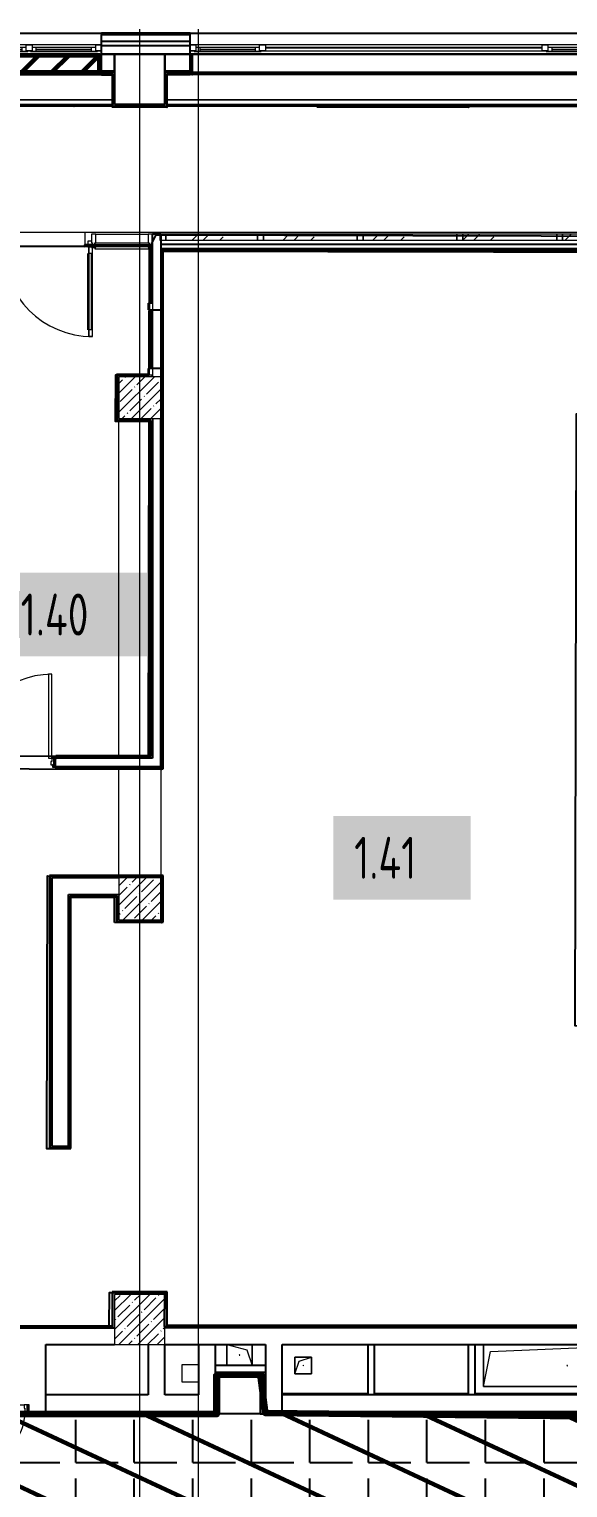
# Model space of a CAD drawing. Header units: millimetres. Extents: x -164500 to 426394, y -23753 to 102118.
# Drawn here: x 59205 to 65632, y 9855 to 27262 of the extents above; entities that cross this region are included whole.
import ezdxf

# ---------------------------------------------------------------- set-up
doc = ezdxf.new("R2010")
doc.units = ezdxf.units.MM
for name, color, linetype, lineweight in [('0) шлифовка', 5, 'Continuous', 60), ('179 подоконники', 5, 'Continuous', 60), ('384 ПК-3', 30, 'Continuous', 120), ('A-DETL-GENF', 7, 'Continuous', 9), ('A-DOOR-2', 7, 'Continuous', 5), ('A-DOOR-FRAM-2', 7, 'Continuous', 5), ('A-FLOR', 7, 'Continuous', 9), ('A-GENM', 7, 'Continuous', 9), ('A-GLAZ', 7, 'Continuous', 9), ('A-GLAZ-1', 7, 'Continuous', 5), ('A-GLAZ-CURT-1', 7, 'Continuous', 5), ('A-GLAZ-CURT-2', 7, 'Continuous', 20), ('A-GLAZ-CWMG', 7, 'Continuous', 9), ('A-GLAZ-CWMG-1', 7, 'Continuous', 20), ('A-WALL', 7, 'Continuous', 5), ('S-COLS-1', 7, 'Continuous', 5), ('Оси', 7, 'Continuous', 9)]:
    doc.layers.add(name, color=color, linetype=linetype, lineweight=lineweight)
doc.layers.add('1.1) плитка  КР1', color=40, linetype='Continuous')
for name, color, linetype, lineweight, true_color in [('A-DOOR-1', 7, 'Continuous', 5, 0xc0c0c0), ('A-DOOR-6', 7, 'Continuous', 5, 0xe2e8ef), ('A-DOOR-FRAM-1', 7, 'Continuous', 5, 0xc0c0c0)]:
    doc.layers.add(name, color=color, linetype=linetype, lineweight=lineweight, true_color=true_color)
doc.styles.add('СПДС', font='ГОСТ тип А.ttf', dxfattribs={"width": 0.9})

# ---------------------------------------------------------------- blocks, each defined once
blk = doc.blocks.new('Системная панель - Стекло - 70мм-31693610-Объем проектирования 1 этажа')
at = {"layer": 'A-GLAZ-CURT-1'}
h = blk.add_hatch(dxfattribs=at)
h.set_pattern_fill('FP_50', color=256, style=0, pattern_type=2)
h.set_pattern_definition([(225, (66247.5, 24715), (565.685, -565.685), [400, -1200]), (225, (66647.5, 24915), (565.685, -565.685), [1200, -400]), (225, (65847.5, 25115), (565.685, -565.685), [400, -1200])])
h.paths.add_polyline_path([(358, 35), (-543, 35), (-543, -35), (543, -35), (543, 35), (505, 35)])
at = {"layer": 'A-GLAZ-CURT-2'}
for p, q in [((543, 35), (-543, 35)), ((-543, 35), (-543, -35)), ((543, -35), (543, 35)), ((-543, -35), (543, -35))]:
    blk.add_line(p, q, dxfattribs=at)
blk = doc.blocks.new('Системная панель - Стекло - 70мм-31693619-Объем проектирования 1 этажа')
at = {"layer": 'A-GLAZ-CURT-1'}
h = blk.add_hatch(dxfattribs=at)
h.set_pattern_fill('FP_58', color=256, style=0, pattern_type=2)
h.set_pattern_definition([(225, (61517.5, 24715), (565.685, -565.685), [400, -1200]), (225, (61917.5, 24915), (565.685, -565.685), [1200, -400]), (225, (61117.5, 25115), (565.685, -565.685), [400, -1200])])
h.paths.add_polyline_path([(548, 35), (-548, 35), (-548, -35), (548, -34), (548, 25)])
at = {"layer": 'A-GLAZ-CURT-2'}
for p, q in [((548, 35), (-548, 35)), ((-548, 35), (-548, -35)), ((548, -35), (548, 35)), ((-548, -35), (548, -35))]:
    blk.add_line(p, q, dxfattribs=at)
blk = doc.blocks.new('Прямоугольный импост - 50 x 70 мм-23766079-Объем проектирования 1 этажа')
at = {"layer": 'A-GLAZ-CWMG-1'}
for p, q in [((-35, 35), (35, 35)), ((-35, -35), (-35, 35)), ((35, 35), (35, -35)), ((35, -35), (-35, -35))]:
    blk.add_line(p, q, dxfattribs=at)
blk = doc.blocks.new('BSC_Колонна _Прямоугольная - 600х600-V43-Объем проектирования 1 этажа')
at = {"layer": 'S-COLS-1'}
h = blk.add_hatch(dxfattribs=at)
h.set_pattern_fill('FP_69', color=256, style=0, pattern_type=2)
h.set_pattern_definition([(45, (-60460, -12000), (-114.04925, 114.04925), []), (45, (-60345.95, -12000), (-114.04925, 114.04925), [201.613, -40.323, 6.706, -33.617])])
h.paths.add_polyline_path([(208, -300), (300, -300), (300, 300), (-300, 300), (-300, -300), (78, -300)])
for p, q in [((300, 300), (-300, 300)), ((-300, 300), (-300, -300)), ((300, -300), (300, 300)), ((-300, -300), (300, -300))]:
    blk.add_line(p, q, dxfattribs=at)
blk = doc.blocks.new('Системная панель - Стекло - 70мм-31693620-Объем проектирования 1 этажа')
at = {"layer": 'A-GLAZ-CURT-1'}
h = blk.add_hatch(dxfattribs=at)
h.set_pattern_fill('FP_77', color=256, style=0, pattern_type=2)
h.set_pattern_definition([(225, (63885, 24715), (565.685, -565.685), [400, -1200]), (225, (64285, 24915), (565.685, -565.685), [1200, -400]), (225, (63485, 25115), (565.685, -565.685), [400, -1200])])
h.paths.add_polyline_path([(-560, 35), (-560, -35), (560, -35), (560, 35)])
at = {"layer": 'A-GLAZ-CURT-2'}
for p, q in [((560, 35), (-560, 35)), ((-560, 35), (-560, -35)), ((560, -35), (560, 35)), ((-560, -35), (560, -35))]:
    blk.add_line(p, q, dxfattribs=at)
blk = doc.blocks.new('Прямоугольный импост - 50 x 70 мм-V67-Объем проектирования 1 этажа')
at = {"layer": 'A-GLAZ-CWMG-1'}
for p, q in [((-35, 35), (35, 35)), ((-35, -35), (-35, 35)), ((35, 35), (35, -35)), ((35, -35), (-35, -35))]:
    blk.add_line(p, q, dxfattribs=at)
blk = doc.blocks.new('Дверь_Витражная_остекление_ - В-6 витраж-32305533-Объем проектирования 1 этажа')
at = {"layer": 'A-DETL-GENF'}
for p, q in [((-535, 1080), (-490, 1080)), ((-535, 1080), (-535, 17)), ((-490, 1080), (-535, 1080)), ((-535, 1080), (-535, 17)), ((-490, 1080), (-490, 10)), ((-490, 10), (-490, 1080)), ((-535, 1000), (-490, 1000)), ((-525, 1000), (-525, 90)), ((-481, 1000), (-481, 90)), ((-535, 90), (-490, 90)), ((-490, 10), (-525, 10)), ((-525, 10), (-490, 10)), ((-480, 10), (-525, 10)), ((-480, 0), (-480, 10)), ((401, 64), (401, 19)), ((561, 54), (401, 54)), ((525, 10), (401, 10)), ((480, -60), (480, 10)), ((480, 10), (525, 10)), ((481, 19), (481, 64)), ((481, 64), (481, 19)), ((561, 64), (561, 19)), ((-525, -60), (-480, -60)), ((-480, -60), (-480, -20)), ((525, -60), (480, -60))]:
    blk.add_line(p, q, dxfattribs=at)
at = {"layer": 'A-DOOR-6'}
blk.add_line((-535, 1080), (-535, 17), dxfattribs=at)
blk.add_arc((-535, 10), 1070, 0.3767, 90, dxfattribs=at)
blk = doc.blocks.new('Прямоугольный импост - Импост структурный с накладкой - 160мм Темный-V72-Объем проектирования 1 этажа')
at = {"layer": 'A-GLAZ-CWMG-1'}
for p, q in [((-25, 40), (-25, 140)), ((-25, 140), (25, 140)), ((-15, 40), (-25, 40)), ((-25, -17), (-25, 0)), ((-25, 0), (-15, 0)), ((-15, 0), (-15, 40)), ((15, 40), (15, 0)), ((25, 40), (15, 40)), ((15, 0), (25, 0)), ((25, 140), (25, 40)), ((25, 0), (25, -17)), ((25, -17), (-25, -17))]:
    blk.add_line(p, q, dxfattribs=at)
blk = doc.blocks.new('110_Дверь_СКБ_1Ст_Внутренняя1 - Д-11 1100x2100h_кладовые _все__ коридор _между помещениями блока столовой__ моечные _все_-32089444-Объем проектирования 1 этажа')
at = {"layer": 'A-DOOR-2'}
h = blk.add_hatch(dxfattribs=at)
h.set_pattern_fill('FP_44', color=256, style=0, pattern_type=2)
h.set_pattern_definition([(135, (1751.41, 114.685), (-14.14214, -14.14214), []), (225, (1751.41, 114.685), (14.14214, -14.14214), [])])
h.paths.add_polyline_path([(537.5, -50), (562.5, -50), (562.5, 50), (537.5, 48.6)])
at = {"layer": 'A-DOOR-FRAM-2'}
h = blk.add_hatch(dxfattribs=at)
h.set_pattern_fill('FP_45', color=256, style=0, pattern_type=2)
h.set_pattern_definition([(45, (-371.384, 114.685), (-14.1421, 14.1421), []), (135, (-371.384, 114.685), (-14.1421, -14.1421), [])])
h.paths.add_polyline_path([(-537.5, -50), (-512.5, -50), (-512.5, 50), (-537.5, 50)])
at = {"layer": 'A-DOOR-1'}
for p, q in [((512.5, 1050), (472.5, 1050)), ((472.5, 1050), (472.5, 50)), ((512.5, 50), (512.5, 1050)), ((472.5, 50), (512.5, 50))]:
    blk.add_line(p, q, dxfattribs=at)
blk.add_arc((512.5, 50), 1000, 90, 180, dxfattribs=at)
at = {"layer": 'A-DOOR-FRAM-1'}
for p, q in [((-497.5, 58), (-567.5, 58)), ((-567.5, 58), (-567.5, 50)), ((-567.5, 50), (-497.5, 50)), ((-512.5, 50), (-537.5, 50)), ((-537.5, 50), (-537.5, -50)), ((-487.5, 50), (-512.5, 50)), ((-512.5, 50), (-512.5, -30)), ((-512.5, -50), (-512.5, 50)), ((-497.5, 50), (-512.5, 50)), ((-512.5, 50), (-512.5, 49)), ((-512.5, 49), (-497.5, 49)), ((-497.5, 50), (-497.5, 58)), ((-497.5, 49), (-497.5, 50)), ((-487.5, 10), (-487.5, 50)), ((-477.5, 10), (-487.5, 10)), ((-477.5, -30), (-477.5, 10)), ((512.5, 10), (502.5, 10)), ((502.5, 10), (502.5, -30)), ((512.5, 50), (512.5, 10)), ((537.5, 50), (512.5, 50)), ((592.5, 58), (522.5, 58)), ((522.5, 58), (522.5, 50)), ((537.5, 50), (522.5, 50)), ((522.5, 50), (522.5, 49)), ((522.5, 50), (592.5, 50)), ((522.5, 49), (537.5, 49)), ((537.5, -30), (537.5, 50)), ((562.5, 50), (537.5, 50)), ((537.5, 50), (537.5, -50)), ((537.5, 49), (537.5, 50)), ((562.5, -50), (562.5, 50)), ((592.5, 50), (592.5, 58)), ((-497.5, -50), (-567.5, -50)), ((-567.5, -50), (-567.5, -58)), ((-567.5, -58), (-497.5, -58)), ((-537.5, -50), (-512.5, -50)), ((-512.5, -30), (-477.5, -30)), ((-497.5, -30), (-512.5, -30)), ((-512.5, -30), (-512.5, -50)), ((-512.5, -50), (-497.5, -50)), ((-497.5, -50), (-497.5, -30)), ((-497.5, -58), (-497.5, -50)), ((502.5, -30), (537.5, -30)), ((537.5, -30), (522.5, -30)), ((522.5, -30), (522.5, -50)), ((522.5, -50), (537.5, -50)), ((592.5, -50), (522.5, -50)), ((522.5, -50), (522.5, -58)), ((522.5, -58), (592.5, -58)), ((537.5, -50), (537.5, -30)), ((537.5, -50), (562.5, -50)), ((592.5, -58), (592.5, -50))]:
    blk.add_line(p, q, dxfattribs=at)
blk = doc.blocks.new('Системная панель - Стекло - 70мм-V80-Объем проектирования 1 этажа')
at = {"layer": 'A-GLAZ-CURT-1'}
h = blk.add_hatch(dxfattribs=at)
h.set_pattern_fill('FP_97', color=256, style=0, pattern_type=2)
h.set_pattern_definition([(225, (65075, 24715), (565.685, -565.685), [400, -1200]), (225, (65475, 24915), (565.685, -565.685), [1200, -400]), (225, (64675, 25115), (565.685, -565.685), [400, -1200])])
h.paths.add_polyline_path([(560, 35), (-560, 35), (-560, -35), (560, -35), (560, 25)])
at = {"layer": 'A-GLAZ-CURT-2'}
for p, q in [((560, 35), (-560, 35)), ((-560, 35), (-560, -35)), ((560, -35), (560, 35)), ((-560, -35), (560, -35))]:
    blk.add_line(p, q, dxfattribs=at)
blk = doc.blocks.new('110_Дверь_СКБ_1Ст - д-18 700x2100h_Технический шкаф ЭОМ и СС-23257539-Объем проектирования 1 этажа')
at = {"layer": 'A-DOOR-2'}
h = blk.add_hatch(dxfattribs=at)
h.set_pattern_fill('FP_121', color=256, style=0, pattern_type=2)
h.set_pattern_definition([(135, (1951.41, 164.685), (-14.14214, -14.14214), []), (225, (1951.41, 164.685), (14.14214, -14.14214), [])])
h.paths.add_polyline_path([(337.5, 100), (337.5, 20), (362.5, 20), (362.5, 100)])
at = {"layer": 'A-DOOR-FRAM-2'}
h = blk.add_hatch(dxfattribs=at)
h.set_pattern_fill('FP_122', color=256, style=0, pattern_type=2)
h.set_pattern_definition([(45, (-171.384, 164.685), (-14.1421, 14.1421), []), (135, (-171.384, 164.685), (-14.1421, -14.1421), [])])
h.paths.add_polyline_path([(-337.5, 100), (-337.5, 20), (-312.5, 20), (-312.5, 100)])
at = {"layer": 'A-DOOR-1'}
for p, q in [((312.5, 700), (272.5, 700)), ((272.5, 700), (272.5, 100)), ((312.5, 100), (312.5, 700)), ((272.5, 100), (312.5, 100))]:
    blk.add_line(p, q, dxfattribs=at)
blk.add_arc((312.5, 100), 600, 90, 180, dxfattribs=at)
at = {"layer": 'A-DOOR-FRAM-1'}
for p, q in [((-312.5, 100), (-337.5, 100)), ((-337.5, 100), (-337.5, 20)), ((-337.5, 20), (-312.5, 20)), ((-287.5, 100), (-312.5, 100)), ((-312.5, 100), (-312.5, 20)), ((-312.5, 20), (-312.5, 100)), ((-312.5, 20), (-277.5, 20)), ((-287.5, 60), (-287.5, 100)), ((-287.5, 100), (272.5, 100)), ((-277.5, 60), (-287.5, 60)), ((-277.5, 20), (-277.5, 60)), ((302.5, 20), (-277.5, 20)), ((312.5, 60), (302.5, 60)), ((302.5, 60), (302.5, 20)), ((302.5, 20), (337.5, 20)), ((312.5, 100), (312.5, 60)), ((337.5, 100), (312.5, 100)), ((337.5, 20), (337.5, 100)), ((362.5, 100), (337.5, 100)), ((337.5, 100), (337.5, 20)), ((337.5, 20), (362.5, 20)), ((362.5, 20), (362.5, 100))]:
    blk.add_line(p, q, dxfattribs=at)
blk = doc.blocks.new('GM_Отверстие прямоугольное _в плите_ - Отверстие-21619835-Объем проектирования 1 этажа')
at = {"layer": 'A-GENM'}
for p, q in [((-125, 150), (125, 150)), ((125, 150), (-125, 150)), ((-125, -150), (-62.5, 87.5)), ((-62.5, 87.5), (125, 150)), ((125, -150), (-125, -150)), ((-125, -150), (125, -150))]:
    blk.add_line(p, q, dxfattribs=at)
for start, end in [(360, 180), (180, 360)]:
    blk.add_arc((0, 0), 2.5, start, end, dxfattribs=at)
blk = doc.blocks.new('120_Окно_СКБ_2Ст - 120_Окно_СКБ_2Ст 2300х2400 _мал створка справа_-19949978-Объем проектирования 1 этажа')
at = {"layer": 'A-GLAZ'}
for p, q in [((-1150, -75), (-1150, -5)), ((-1150, -5), (-1080, -5)), ((-1080, -75), (-1150, -75)), ((-1080, -75), (-1100, -75)), ((-1100, -75), (-1100, -85)), ((-1100, -85), (270, -85)), ((270, -85), (-1100, -85)), ((-1080, -5), (-1080, -75)), ((250, -35), (-1080, -35)), ((-1080, -35), (-1080, -75)), ((-1030, -85), (-1030, -35)), ((200, -85), (200, -35)), ((250, -75), (250, -5)), ((250, -5), (320, -5)), ((250, -75), (250, -35)), ((320, -75), (250, -75)), ((270, -75), (250, -75)), ((270, -85), (270, -75)), ((320, -75), (300, -75)), ((300, -75), (300, -85)), ((300, -85), (1100, -85)), ((1100, -85), (300, -85)), ((320, -5), (320, -75)), ((1080, -35), (320, -35)), ((320, -35), (320, -75)), ((370, -85), (370, -35)), ((1030, -85), (1030, -35)), ((1080, -75), (1080, -5)), ((1080, -5), (1150, -5)), ((1080, -75), (1080, -35)), ((1150, -75), (1080, -75)), ((1100, -75), (1080, -75)), ((1100, -85), (1100, -75)), ((1150, -5), (1150, -75))]:
    blk.add_line(p, q, dxfattribs=at)
at = {"layer": 'A-GLAZ-1'}
for p, q in [((1150, -5), (-1150, -5)), ((-1150, -75), (-1100, -75)), ((-1030, -55), (200, -55)), ((200, -65), (-1030, -65)), ((270, -75), (300, -75)), ((370, -55), (1030, -55)), ((1030, -65), (370, -65)), ((1100, -75), (1150, -75))]:
    blk.add_line(p, q, dxfattribs=at)
blk = doc.blocks.new('120_Окно_СКБ_3Ст - 120_Окно_СКБ_3Ст_5100-21641134-Объем проектирования 1 этажа')
at = {"layer": 'A-GLAZ'}
for p, q in [((-2550, -75), (-2550, -5)), ((-2550, -5), (-2480, -5)), ((-2480, -75), (-2550, -75)), ((-2480, -75), (-2500, -75)), ((-2500, -75), (-2500, -85)), ((-2500, -85), (-1700, -85)), ((-1700, -85), (-2500, -85)), ((-2480, -5), (-2480, -75)), ((-1720, -35), (-2480, -35)), ((-2480, -35), (-2480, -75)), ((-2430, -85), (-2430, -35)), ((-1770, -85), (-1770, -35)), ((-1720, -75), (-1720, -5)), ((-1720, -5), (-1650, -5)), ((-1720, -75), (-1720, -35)), ((-1650, -75), (-1720, -75)), ((-1700, -75), (-1720, -75)), ((-1700, -85), (-1700, -75)), ((-1650, -5), (-1650, -75)), ((1650, -75), (1650, -5)), ((1650, -5), (1720, -5)), ((1720, -75), (1650, -75)), ((1720, -75), (1700, -75)), ((1700, -75), (1700, -85)), ((1700, -85), (2500, -85)), ((2500, -85), (1700, -85)), ((1720, -5), (1720, -75)), ((2480, -35), (1720, -35)), ((1720, -35), (1720, -75)), ((1770, -85), (1770, -35)), ((2430, -85), (2430, -35)), ((2480, -75), (2480, -5)), ((2480, -5), (2550, -5)), ((2480, -75), (2480, -35)), ((2550, -75), (2480, -75)), ((2500, -75), (2480, -75)), ((2500, -85), (2500, -75)), ((2550, -5), (2550, -75))]:
    blk.add_line(p, q, dxfattribs=at)
at = {"layer": 'A-GLAZ-1'}
for p, q in [((2550, -5), (-2550, -5)), ((-2550, -75), (-2500, -75)), ((-2430, -55), (-1770, -55)), ((-1770, -65), (-2430, -65)), ((-1700, -75), (1700, -75)), ((1650, -35), (-1650, -35)), ((1650, -45), (-1650, -45)), ((1770, -55), (2430, -55)), ((2430, -65), (1770, -65)), ((2500, -75), (2550, -75))]:
    blk.add_line(p, q, dxfattribs=at)
blk = doc.blocks.new('BSC_Колонна _Прямоугольная - 500х500-V144-Объем проектирования 1 этажа')
at = {"layer": 'S-COLS-1'}
h = blk.add_hatch(dxfattribs=at)
h.set_pattern_fill('FP_148', color=256, style=0, pattern_type=2)
h.set_pattern_definition([(45, (-60460, -17020), (-114.04925, 114.04925), []), (45, (-60345.95, -17020), (-114.04925, 114.04925), [201.613, -40.323, 6.706, -33.617])])
h.paths.add_polyline_path([(250, -250), (250, 250), (-250, 250), (-250, -250), (249, -250)])
for p, q in [((250, 250), (-250, 250)), ((-250, 250), (-250, -250)), ((250, -250), (250, 250)), ((-250, -250), (250, -250))]:
    blk.add_line(p, q, dxfattribs=at)
blk = doc.blocks.new('BSC_Колонна _Прямоугольная - 500х500-V145-Объем проектирования 1 этажа')
at = {"layer": 'S-COLS-1'}
h = blk.add_hatch(dxfattribs=at)
h.set_pattern_fill('FP_149', color=256, style=0, pattern_type=2)
h.set_pattern_definition([(45, (-60460, -23000), (-114.04925, 114.04925), []), (45, (-60345.95, -23000), (-114.04925, 114.04925), [201.613, -40.323, 6.706, -33.617])])
h.paths.add_polyline_path([(130, -250), (250, -250), (248, 250), (-250, 250), (-250, -250), (78, -250)])
for p, q in [((250, 250), (-250, 250)), ((-250, 250), (-250, -250)), ((250, -250), (250, 250)), ((-250, -250), (250, -250))]:
    blk.add_line(p, q, dxfattribs=at)
blk = doc.blocks.new('GM_Отверстие прямоугольное _в плите_ - Отверстие-V160-Объем проектирования 1 этажа')
at = {"layer": 'A-GENM'}
for p, q in [((-100, -100), (-100, 100)), ((-100, 100), (100, 100)), ((100, 100), (-100, 100)), ((-100, 100), (-100, -100)), ((-100, -100), (-50, 50)), ((-50, 50), (100, 100)), ((100, 100), (100, -100)), ((100, -100), (100, 100)), ((100, -100), (-100, -100)), ((-100, -100), (100, -100))]:
    blk.add_line(p, q, dxfattribs=at)
for start, end in [(360, 180), (180, 360)]:
    blk.add_arc((0, 0), 2.5, start, end, dxfattribs=at)
blk = doc.blocks.new('GM_Отверстие прямоугольное _в плите_ - Отверстие-21957768-Объем проектирования 1 этажа')
at = {"layer": 'A-GENM'}
for p, q in [((-1000, -250), (-1000, 250)), ((-1000, 250), (-1000, -250)), ((-917, 167), (1000, 250)), ((-1000, -250), (-917, 167)), ((1000, -250), (-1000, -250)), ((-1000, -250), (1000, -250))]:
    blk.add_line(p, q, dxfattribs=at)
for start, end in [(360, 180), (180, 360)]:
    blk.add_arc((0, 0), 2.5, start, end, dxfattribs=at)
blk = doc.blocks.new('Штора противопожарная_Рен - ШТ_700х700-22567375-Объем проектирования 1 этажа')
at = {"layer": 'A-DOOR-1'}
for p, q in [((-430, 100), (-350, 100)), ((-430, 50), (-430, 100)), ((-350, 50), (-430, 50)), ((-350, 100), (-350, 50)), ((-350, 78), (350, 78)), ((-350, 73), (-350, 78)), ((350, 73), (-350, 73)), ((350, 100), (430, 100)), ((350, 50), (350, 100)), ((350, 78), (350, 73)), ((430, 50), (350, 50)), ((430, 100), (430, 50))]:
    blk.add_line(p, q, dxfattribs=at)
blk = doc.blocks.new('Системная панель - Стекло - 70мм-32304938-Объем проектирования 1 этажа')
at = {"layer": 'A-GLAZ-CURT-2'}
for p, q in [((322.5, 35), (-322.5, 35)), ((-322.5, 35), (-322.5, -35)), ((322.5, -35), (322.5, 35)), ((-322.5, -35), (322.5, -35))]:
    blk.add_line(p, q, dxfattribs=at)
blk = doc.blocks.new('Прямоугольный импост - Импост структурный с накладкой - 160мм Темный-32304618-Объем проектирования 1 этажа')
at = {"layer": 'A-GLAZ-CWMG'}
for p, q in [((59935, 24950), (60560, 24950)), ((59935, 24845), (59935, 24850)), ((59935, 24850), (60560, 24850)), ((60560, 24850), (60560, 24845))]:
    blk.add_line(p, q, dxfattribs=at)
blk = doc.blocks.new('Системная панель - Стекло - 70мм-V195-Объем проектирования 1 этажа')
at = {"layer": 'A-GLAZ-CURT-1'}
h = blk.add_hatch(dxfattribs=at)
h.set_pattern_fill('FP_184', color=256, style=0, pattern_type=2)
h.set_pattern_definition([(225, (62695, 24715), (565.685, -565.685), [400, -1200]), (225, (63095, 24915), (565.685, -565.685), [1200, -400]), (225, (62295, 25115), (565.685, -565.685), [400, -1200])])
h.paths.add_polyline_path([(-560, 35), (-560, -35), (560, -35), (560, 35)])
at = {"layer": 'A-GLAZ-CURT-2'}
for p, q in [((560, 35), (-560, 35)), ((-560, 35), (-560, -35)), ((560, -35), (560, 35)), ((-560, -35), (560, -35))]:
    blk.add_line(p, q, dxfattribs=at)
blk = doc.blocks.new('Прямоугольный импост - Импост структурный с накладкой - 160мм Темный-32302318-Объем проектирования 1 этажа')
at = {"layer": 'A-GLAZ-CWMG-1'}
for p, q in [((0, 140), (-50, 140)), ((-50, 140), (-50, 40)), ((-50, 40), (-40, 40)), ((-40, 0), (-50, 0)), ((-50, 0), (-50, -17)), ((-40, 40), (-40, 0)), ((-10, 0), (-10, 40)), ((-10, 40), (0, 40)), ((0, 0), (-10, 0)), ((0, 40), (0, 140)), ((0, -17), (0, 0)), ((-50, -17), (0, -17))]:
    blk.add_line(p, q, dxfattribs=at)
blk = doc.blocks.new('Зашивка приборов отопления9 - Зашивка приборов отопления-33277916-Объем проектирования 1 этажа')
at = {"layer": 'A-WALL'}
for p, q in [((53977, 26880), (51733, 26880)), ((51570, 26500), (51570, 26480)), ((51570, 26480), (54132, 26480)), ((51578, 26555), (54132, 26555)), ((54132, 26555), (51578, 26555))]:
    blk.add_line(p, q, dxfattribs=at)
blk = doc.blocks.new('Зашивка приборов отопления10 - Зашивка приборов отопления-33278020-Объем проектирования 1 этажа')
at = {"layer": 'A-WALL'}
for p, q in [((51870, 26880), (51850, 26880)), ((56922, 26880), (51878, 26880)), ((51578, 26555), (56922, 26555)), ((56922, 26555), (51578, 26555)), ((51578, 26480), (56922, 26480))]:
    blk.add_line(p, q, dxfattribs=at)

msp = doc.modelspace()

# ---------------------------------------------------------------- hatches: boundary and pattern name
at = {"layer": '0) шлифовка', "true_color": 0x2776bb}
h = msp.add_hatch(dxfattribs=at)
h.set_pattern_fill('ANSI31', color=152, scale=222, angle=110)
h.set_pattern_definition([(155, (38804.7, 11553.94), (-297.882, -638.811), [])])
h.paths.add_polyline_path([(75478.362, 7743.315), (42465.702, 7743.315), (42465.702, 10742.938), (75478.362, 10742.938)])
at = {"layer": '1.1) плитка  КР1'}
h = msp.add_hatch(dxfattribs=at)
h.set_pattern_fill('ANGLE', color=256, scale=100)
h.set_pattern_definition([(0, (38804.7, 11553.94), (0, 698.5), [508, -190.5]), (90, (38804.7, 11553.94), (-698.5, 4e-14), [508, -190.5])])
h.paths.add_polyline_path([(75478.362, 7743.315), (42465.702, 7743.315), (42465.702, 10742.938), (75478.362, 10742.938)])
at = {"layer": '179 подоконники'}
h = msp.add_hatch(dxfattribs=at)
h.set_pattern_fill('ANSI31', color=256, scale=80)
h.set_pattern_definition([(45, (142056.12, 54009), (-179.6051, 179.6051), [])])
h.paths.add_polyline_path([(57797.702, 26951.938), (60041.702, 26951.938), (60041.702, 26743.938), (57797.702, 26743.938)])

# ---------------------------------------------------------------- linework, layer by layer
for p, q in [((57769.702, 27213.938), (60069.702, 27213.938)), ((61124.702, 27213.938), (60069.702, 27213.938)), ((60069.702, 27213.938), (60069.702, 27193.938)), ((61124.702, 27193.938), (60069.702, 27193.938)), ((60069.702, 26763.938), (60069.702, 27193.938)), ((61124.702, 27193.938), (61124.702, 27213.938)), ((61124.702, 27213.938), (66224.702, 27213.938)), ((61124.702, 26963.938), (61124.702, 27193.938)), ((61124.702, 27113.938), (60069.702, 27113.938)), ((61124.702, 27063.938), (60069.702, 27063.938)), ((60041.702, 26963.938), (57797.702, 26963.938)), ((57797.702, 26963.938), (60041.702, 26963.938)), ((60049.702, 26963.938), (60041.702, 26963.938)), ((60041.702, 26963.938), (60041.702, 26719.938)), ((60049.702, 26963.938), (61124.702, 26963.938)), ((60049.702, 26719.938), (60049.702, 26963.938)), ((60224.702, 26963.938), (60069.702, 26963.938)), ((60224.702, 26763.938), (60224.702, 26963.938)), ((60824.702, 26963.938), (60224.702, 26963.938)), ((60224.702, 26963.938), (60224.702, 26763.938)), ((61124.702, 26963.938), (60824.702, 26963.938)), ((60824.702, 26963.938), (60824.702, 26763.938)), ((60824.702, 26763.938), (60824.702, 26963.938)), ((61124.702, 26763.938), (61124.702, 26963.938)), ((61144.702, 26963.938), (61124.702, 26963.938)), ((61124.702, 26963.938), (61124.702, 26763.938)), ((61152.702, 26963.938), (61144.702, 26963.938)), ((61144.702, 26963.938), (61144.702, 26722.938)), ((66196.702, 26963.938), (61152.702, 26963.938)), ((61152.702, 26963.938), (66196.702, 26963.938)), ((61152.702, 26722.938), (61152.702, 26963.938)), ((60069.702, 26715.938), (57769.702, 26715.938)), ((60041.702, 26743.938), (57797.702, 26743.938)), ((60041.702, 26723.938), (57797.702, 26723.938)), ((60041.702, 26719.938), (60049.702, 26719.938)), ((60049.702, 26763.938), (60069.702, 26763.938)), ((60224.702, 26743.938), (60049.702, 26743.938)), ((60049.702, 26743.938), (60049.702, 26723.938)), ((60049.702, 26723.938), (60069.702, 26723.938)), ((60069.702, 26763.938), (60224.702, 26763.938)), ((60204.702, 26723.938), (60069.702, 26723.938)), ((60069.702, 26723.938), (60069.702, 26715.938)), ((60069.702, 26715.938), (60196.702, 26715.938)), ((60196.702, 26715.938), (60196.702, 26335.938)), ((60204.702, 26343.938), (60204.702, 26723.938)), ((60224.702, 26763.938), (60224.702, 26363.938)), ((60224.702, 26363.938), (60224.702, 26743.938)), ((60824.702, 26763.938), (61124.702, 26763.938)), ((60824.702, 26363.938), (60824.702, 26763.938)), ((60824.702, 26743.938), (60824.702, 26363.938)), ((61124.702, 26743.938), (60824.702, 26743.938)), ((60844.702, 26723.938), (61124.702, 26723.938)), ((60844.702, 26723.938), (60844.702, 26363.938)), ((61124.702, 26730.938), (60852.702, 26730.938)), ((60852.702, 26730.938), (60852.702, 26723.938)), ((60852.702, 26335.938), (60852.702, 26722.938)), ((60852.702, 26722.938), (61124.702, 26722.938)), ((61124.702, 26763.938), (61144.702, 26763.938)), ((61144.702, 26743.938), (61124.702, 26743.938)), ((61124.702, 26730.938), (61124.702, 26743.938)), ((61124.702, 26722.938), (61124.702, 26730.938)), ((61124.702, 26730.938), (61144.702, 26730.938)), ((61144.702, 26723.938), (61124.702, 26723.938)), ((61144.702, 26722.938), (61124.702, 26722.938)), ((61144.702, 26722.938), (61152.702, 26722.938)), ((66196.702, 26743.938), (61152.702, 26743.938)), ((61152.702, 26730.938), (66196.702, 26730.938)), ((66196.702, 26723.938), (61152.702, 26723.938)), ((66196.702, 26722.938), (61152.702, 26722.938)), ((60196.702, 26355.938), (57622.702, 26355.938)), ((57642.702, 26363.938), (60196.702, 26363.938)), ((60196.702, 26335.938), (60852.702, 26335.938)), ((60204.702, 26343.938), (60844.702, 26343.938)), ((60224.702, 26363.938), (60824.702, 26363.938)), ((60824.702, 26363.938), (60224.702, 26363.938)), ((60844.702, 26363.938), (60844.702, 26343.938)), ((60852.702, 26363.938), (66196.702, 26363.938)), ((66196.702, 26355.938), (60852.702, 26355.938)), ((60774.702, 24813.938), (60674.702, 24813.938)), ((60674.702, 23993.938), (60674.702, 24813.938)), ((60774.702, 24813.938), (60774.702, 23113.938)), ((59874.702, 24693.938), (59959.702, 24693.938)), ((60654.702, 24673.938), (60646.702, 24673.938)), ((60646.702, 24673.938), (60646.702, 23993.938)), ((60674.702, 24693.938), (60654.702, 24693.938)), ((60654.702, 23993.938), (60654.702, 24693.938)), ((66724.702, 24693.938), (60774.702, 24693.938)), ((60774.702, 24643.938), (66724.702, 24643.938)), ((60794.702, 24623.938), (60774.702, 24623.938)), ((66704.702, 24623.938), (60794.702, 24623.938)), ((60794.702, 24623.938), (60794.702, 18443.938)), ((60802.702, 24615.938), (66704.702, 24615.938)), ((60802.702, 18435.938), (60802.702, 24615.938)), ((60646.702, 23913.938), (60646.702, 23213.938)), ((60654.702, 23913.938), (60654.702, 23213.938)), ((60674.702, 23913.938), (60774.702, 23913.938)), ((60674.702, 23213.938), (60674.702, 23913.938)), ((60774.702, 23213.938), (60674.702, 23213.938)), ((60246.702, 23141.938), (60246.702, 22585.938)), ((60624.702, 23141.938), (60246.702, 23141.938)), ((60254.702, 23133.938), (60254.702, 22593.938)), ((60254.702, 23133.938), (60274.702, 23133.938)), ((60274.702, 23133.938), (60624.702, 23133.938)), ((60674.702, 23133.938), (60674.702, 23133.938)), ((60674.702, 23113.938), (60674.702, 23133.938)), ((60246.702, 22585.938), (60646.702, 22585.938)), ((60654.702, 22593.938), (60254.702, 22593.938)), ((60646.702, 22585.938), (60646.702, 18591.938)), ((60654.702, 18583.938), (60654.702, 22593.938)), ((60674.702, 22613.938), (60674.702, 18563.938)), ((60774.702, 18463.938), (60774.702, 22613.938)), ((60646.702, 18591.938), (59524.702, 18591.938)), ((59524.702, 18591.938), (59524.702, 18583.938)), ((60654.702, 18583.938), (59524.702, 18583.938)), ((60674.702, 18563.938), (59554.702, 18563.938)), ((59554.702, 18463.938), (60774.702, 18463.938)), ((59524.702, 18443.938), (60794.702, 18443.938)), ((59524.702, 18443.938), (59524.702, 18435.938)), ((59524.702, 18435.938), (60802.702, 18435.938)), ((60802.702, 17161.938), (59446.702, 17161.938)), ((59446.702, 17161.938), (59446.702, 13905.938)), ((59454.702, 17153.938), (59454.702, 13913.938)), ((60794.702, 17153.938), (59454.702, 17153.938)), ((60274.702, 17133.938), (59474.702, 17133.938)), ((59474.702, 17133.938), (59474.702, 13933.938)), ((60794.702, 16613.938), (60794.702, 17153.938)), ((60802.702, 16605.938), (60802.702, 17161.938)), ((59674.702, 16933.938), (60274.702, 16933.938)), ((59674.702, 13933.938), (59674.702, 16933.938)), ((59694.702, 13913.938), (59694.702, 16913.938)), ((59694.702, 16913.938), (60254.702, 16913.938)), ((59702.702, 13905.938), (59702.702, 16905.938)), ((59702.702, 16905.938), (60246.702, 16905.938)), ((60246.702, 16905.938), (60246.702, 16605.938)), ((60254.702, 16913.938), (60254.702, 16613.938)), ((60246.702, 16605.938), (60802.702, 16605.938)), ((60254.702, 16613.938), (60794.702, 16613.938)), ((59474.702, 13933.938), (59674.702, 13933.938)), ((59446.702, 13905.938), (59702.702, 13905.938)), ((59454.702, 13913.938), (59694.702, 13913.938)), ((60196.702, 12191.938), (60196.702, 11783.938)), ((60852.702, 12191.938), (60196.702, 12191.938)), ((60852.702, 11791.938), (60852.702, 12191.938)), ((60844.702, 12183.938), (60204.702, 12183.938)), ((60204.702, 11784.938), (60204.702, 12183.938)), ((60844.702, 12183.938), (60844.702, 12163.938)), ((60844.702, 12163.938), (60844.702, 11783.938)), ((57614.702, 11763.938), (60224.702, 11763.938)), ((60204.702, 11784.938), (57642.702, 11784.938)), ((60196.702, 11783.938), (57642.702, 11783.938)), ((57642.702, 11776.938), (60204.702, 11776.938)), ((60204.702, 11783.938), (60196.702, 11783.938)), ((60204.702, 11784.938), (60204.702, 11783.938)), ((60204.702, 11776.938), (60204.702, 11783.938)), ((66224.702, 11763.938), (60824.702, 11763.938)), ((66204.702, 11783.938), (60844.702, 11783.938)), ((66196.702, 11791.938), (60852.702, 11791.938)), ((59404.702, 11563.938), (60224.702, 11563.938)), ((59404.702, 10763.938), (59404.702, 11563.938)), ((60624.702, 11563.938), (60624.702, 10963.938)), ((60824.702, 10963.938), (60824.702, 11563.938)), ((60824.702, 11563.938), (62024.702, 11563.938)), ((61224.702, 11563.938), (61224.702, 10963.938)), ((61424.702, 11563.938), (61424.702, 10763.938)), ((62024.702, 11563.938), (62024.702, 10743.938)), ((62224.702, 11563.938), (66224.702, 11563.938)), ((62224.702, 10743.938), (62224.702, 11563.938)), ((63244.702, 11563.938), (63244.702, 10963.938)), ((63324.702, 10963.938), (63324.702, 11563.938)), ((64444.702, 11563.938), (64444.702, 10963.938)), ((64524.702, 10963.938), (64524.702, 11563.938)), ((62024.702, 11313.938), (61424.702, 11313.938)), ((61424.702, 11233.938), (62024.702, 11233.938)), ((61444.702, 11212.938), (61444.702, 11213.938)), ((61445.702, 11212.938), (62003.702, 11212.938)), ((61445.702, 10742.938), (61445.702, 11212.938)), ((62003.702, 11213.938), (62004.702, 11213.938)), ((62003.702, 11212.938), (62003.702, 10742.938)), ((60624.702, 10963.938), (59404.702, 10963.938)), ((61224.702, 10963.938), (60824.702, 10963.938)), ((66624.702, 10963.938), (62224.702, 10963.938)), ((59204.702, 10763.938), (61424.702, 10763.938)), ((59204.702, 10763.938), (59204.702, 10743.938)), ((59204.702, 10742.938), (61445.702, 10742.938)), ((62003.702, 10742.938), (68733.512, 10742.938)), ((62224.702, 10763.938), (68703.512, 10763.938))]:
    msp.add_line(p, q)
at = {"flags": 128}
for points in [[(66198.981, 26336.149), (64445.666, 26340.265), (64445.637, 26328.265), (62645.642, 26332.49), (62645.671, 26344.49), (60846.996, 26348.712), (60846.949, 26328.712), (60198.951, 26330.233), (60198.998, 26350.233), (59735.679, 26351.321), (59735.65, 26339.321), (57935.655, 26343.546)], [(58769.053, 24671.585), (59869.05, 24669.003), (59869.097, 24689.003), (60659.095, 24687.149), (60719.377, 24807.007), (66847.36, 24792.622)], [(71674.702, 7731.244), (71679.323, 7731.233), (71679.372, 7752.233), (72099.371, 7751.247), (75478.362, 7743.315), (75481.669, 9152.311), (75542.693, 9162.168), (75546.305, 10701.164), (61965.343, 10733.044), (61966.446, 11203.042), (61408.448, 11204.352), (61407.344, 10734.354), (51715.371, 10757.105), (51717.298, 11578.102), (48808.806, 11584.93), (48788.306, 11584.978), (48788.257, 11563.978), (48188.259, 11565.386), (48188.308, 11586.386), (48014.799, 11586.794), (45959.314, 11591.619)]]:
    msp.add_lwpolyline(points, dxfattribs=at)
for points in [[(66715.553, 23170.927), (66718.895, 24594.923), (60796.912, 24608.825), (60782.405, 18428.842), (57622.413, 18436.26), (57606.801, 11785.278), (60160.794, 11779.283), (60161.749, 12186.282), (60817.747, 12184.742), (60816.808, 11784.743), (66160.794, 11772.198), (66161.733, 12172.197), (66561.732, 12171.258), (66569.229, 15365.25), (65719.232, 15367.245), (65736.382, 22673.225), (66186.38, 22672.168), (66187.554, 23172.167)], [(58202.778, 18590.898), (60626.771, 18585.208), (60636.147, 22579.197), (60236.148, 22580.136), (60237.453, 23136.134), (60637.452, 23135.195), (60641.046, 24666.191), (59869.048, 24668.003), (58769.051, 24670.585), (58217.053, 24671.881)], [(60222.111, 16600.152), (60222.815, 16900.151), (59678.816, 16901.428), (59671.774, 13901.437), (59415.775, 13902.038), (59423.418, 17158.029), (60779.414, 17154.845), (60778.109, 16598.847)]]:
    msp.add_lwpolyline(points, close=True, dxfattribs=at)
at = {"layer": '1.1) плитка  КР1'}
msp.add_lwpolyline([(75478.362, 7743.315), (42465.702, 7743.315), (42465.702, 10742.938), (75478.362, 10742.938)], close=True, dxfattribs=at)
at = {"layer": '179 подоконники'}
msp.add_lwpolyline([(57797.702, 26951.938), (60041.702, 26951.938), (60041.702, 26743.938), (57797.702, 26743.938)], close=True, dxfattribs=at)
at = {"layer": '384 ПК-3'}
msp.add_lwpolyline([(68818.05, 10674.33), (62024.702, 10743.938), (61966.446, 11203.042), (61564.702, 11203.042), (61445.702, 11203.042), (61444.601, 10734.266), (51753.702, 10734.266), (51753.702, 11783.938), (54214.702, 11783.938)], dxfattribs=at)
at = {"layer": 'A-FLOR'}
for p, q in [((66844.702, 24833.938), (58194.702, 24833.938)), ((59874.702, 24673.938), (59874.702, 24833.938)), ((59874.702, 24673.938), (59949.702, 24673.938)), ((60274.702, 18591.938), (60274.702, 22585.938)), ((59434.702, 18583.938), (58424.702, 18583.938)), ((59524.702, 18583.938), (59474.702, 18583.938)), ((59524.702, 18583.938), (59524.702, 18571.938)), ((59524.702, 18455.938), (59524.702, 18443.938)), ((60274.702, 17161.938), (60274.702, 18435.938)), ((60774.702, 18435.938), (60774.702, 17161.818)), ((61224.702, 11320.938), (61024.702, 11320.938)), ((61024.702, 11320.938), (61024.702, 11120.938)), ((61444.702, 11213.938), (62003.702, 11213.938)), ((61444.702, 10743.938), (61444.702, 11212.938)), ((62004.702, 11213.938), (62004.702, 10743.938)), ((61024.702, 11120.938), (61224.702, 11120.938)), ((62224.702, 10983.937), (63244.702, 10983.937)), ((63324.702, 10983.937), (64444.702, 10983.937)), ((64524.702, 10983.937), (66624.702, 10983.937)), ((58594.702, 10743.938), (61444.702, 10743.938)), ((62004.702, 10743.938), (69593.512, 10743.938))]:
    msp.add_line(p, q, dxfattribs=at)
at = {"layer": 'Оси'}
for points in [[(60524.702, -2042.321), (60524.702, 2957.679), (60524.702, 22262.009), (60524.702, 27262.009)], [(62048.869, -2042.321), (62048.869, -1322.84), (61224.702, -759.518), (61224.702, 4240.482), (61224.702, 22262.009), (61224.702, 27262.009)]]:
    msp.add_lwpolyline(points, dxfattribs=at)

# ---------------------------------------------------------------- block references
at = {"color": 3}
for name, p in [('120_Окно_СКБ_2Ст - 120_Окно_СКБ_2Ст 2300х2400 _мал створка справа_-19949978-Объем проектирования 1 этажа', (58919.702, 27078.938)), ('120_Окно_СКБ_3Ст - 120_Окно_СКБ_3Ст_5100-21641134-Объем проектирования 1 этажа', (63674.702, 27078.938))]:
    msp.add_blockref(name, p, dxfattribs=at)
for name, p in [('Зашивка приборов отопления9 - Зашивка приборов отопления-33277916-Объем проектирования 1 этажа', (6064.702, -136.062)), ('Зашивка приборов отопления10 - Зашивка приборов отопления-33278020-Объем проектирования 1 этажа', (9274.702, -136.062)), ('Прямоугольный импост - Импост структурный с накладкой - 160мм Темный-32304618-Объем проектирования 1 этажа', (64.702, -136.062)), ('Прямоугольный импост - Импост структурный с накладкой - 160мм Темный-32302318-Объем проектирования 1 этажа', (60674.702, 24673.938)), ('BSC_Колонна _Прямоугольная - 500х500-V145-Объем проектирования 1 этажа', (60524.702, 22863.938)), ('110_Дверь_СКБ_1Ст_Внутренняя1 - Д-11 1100x2100h_кладовые _все__ коридор _между помещениями блока столовой__ моечные _все_-32089444-Объем проектирования 1 этажа', (58962.202, 18513.938)), ('BSC_Колонна _Прямоугольная - 500х500-V144-Объем проектирования 1 этажа', (60524.702, 16883.938)), ('BSC_Колонна _Прямоугольная - 600х600-V43-Объем проектирования 1 этажа', (60524.702, 11863.938)), ('GM_Отверстие прямоугольное _в плите_ - Отверстие-21957768-Объем проектирования 1 этажа', (65624.702, 11313.938)), ('GM_Отверстие прямоугольное _в плите_ - Отверстие-V160-Объем проектирования 1 этажа', (62475.406, 11314.642))]:
    msp.add_blockref(name, p)
for name, p, rotation in [('Дверь_Витражная_остекление_ - В-6 витраж-32305533-Объем проектирования 1 этажа', (59424.702, 24673.938), 180), ('Системная панель - Стекло - 70мм-31693619-Объем проектирования 1 этажа', (61382.202, 24778.938), 180), ('Системная панель - Стекло - 70мм-V195-Объем проектирования 1 этажа', (62559.702, 24778.938), 180), ('Системная панель - Стекло - 70мм-31693620-Объем проектирования 1 этажа', (63749.702, 24778.938), 180), ('Системная панель - Стекло - 70мм-V80-Объем проектирования 1 этажа', (64939.702, 24778.938), 180), ('Системная панель - Стекло - 70мм-31693610-Объем проектирования 1 этажа', (66112.202, 24778.938), 180), ('Системная панель - Стекло - 70мм-32304938-Объем проектирования 1 этажа', (60312.202, 24673.938), 180), ('GM_Отверстие прямоугольное _в плите_ - Отверстие-21619835-Объем проектирования 1 этажа', (61714.702, 11438.938), 270), ('110_Дверь_СКБ_1Ст - д-18 700x2100h_Технический шкаф ЭОМ и СС-23257539-Объем проектирования 1 этажа', (58867.202, 10863.938), 180)]:
    msp.add_blockref(name, p, dxfattribs=dict(rotation=rotation))
at = {"extrusion": (0, 0, -1)}
for name, p in [('Прямоугольный импост - Импост структурный с накладкой - 160мм Темный-V72-Объем проектирования 1 этажа', (-59974.702, 24673.938)), ('Прямоугольный импост - 50 x 70 мм-V67-Объем проектирования 1 этажа', (-60799.702, 24778.938)), ('Прямоугольный импост - 50 x 70 мм-23766079-Объем проектирования 1 этажа', (-61964.702, 24778.938)), ('Прямоугольный импост - 50 x 70 мм-23766079-Объем проектирования 1 этажа', (-63154.702, 24778.938)), ('Прямоугольный импост - 50 x 70 мм-23766079-Объем проектирования 1 этажа', (-64344.702, 24778.938)), ('Прямоугольный импост - 50 x 70 мм-23766079-Объем проектирования 1 этажа', (-65534.702, 24778.938))]:
    msp.add_blockref(name, p, dxfattribs=at)
at = {"layer": 'A-DOOR-1', "rotation": 89.99999999999991}
msp.add_blockref('Штора противопожарная_Рен - ШТ_700х700-22567375-Объем проектирования 1 этажа', (60724.702, 23563.938), dxfattribs=at)

# ---------------------------------------------------------------- texts
at = {"char_height": 500, "attachment_point": 1, "style": 'СПДС', "bg_fill": 1, "box_fill_scale": 1.5, "bg_fill_color": 7, "bg_fill_true_color": 16777215, "bg_fill_transparency": 0}
for s, insert, width in [('1.40', (59103.35, 20526.163), 1255.44262), ('1.41', (63082.71, 17623.559), 1139.99962)]:
    msp.add_mtext(s, dxfattribs=dict(at, insert=insert, width=width))

doc.saveas('drawing.dxf')
